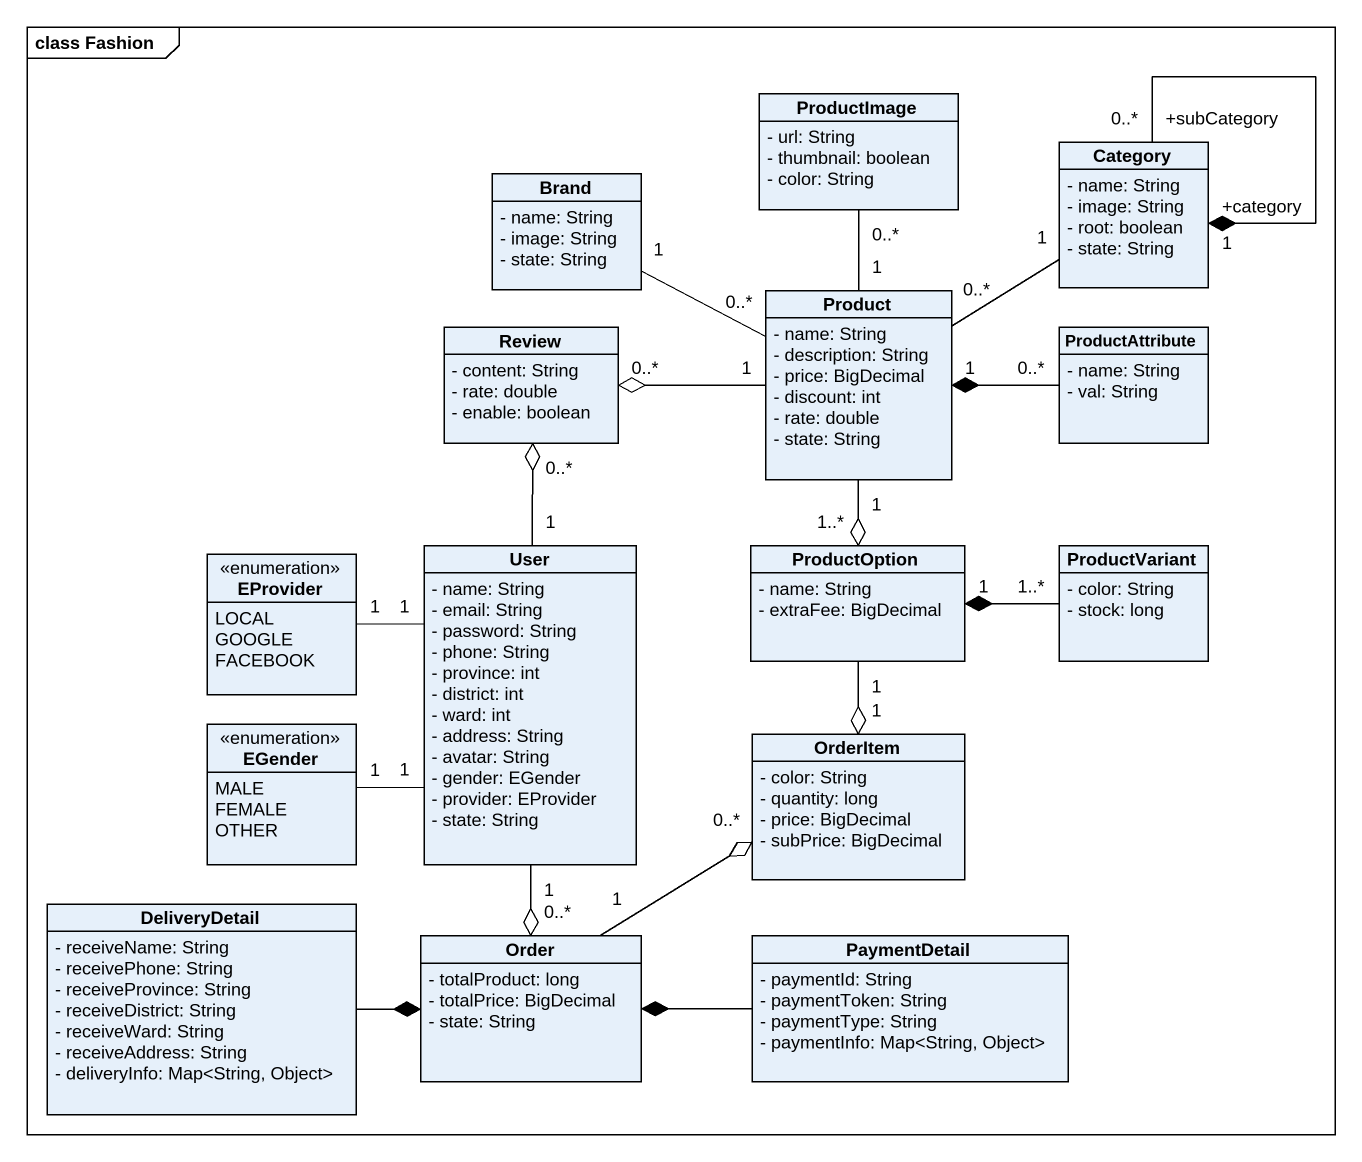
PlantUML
@startuml
mainframe class Fashion
hide circle
hide empty members
skinparam classAttributeIconSize 0
class ProductImage {
  - url: String
  - thumbnail: boolean
  - color: String
}
class Brand {
  - name: String
  - image: String
  - state: String
}
class Category {
  - name: String
  - image: String
  - root: boolean
  - state: String
}
class Review {
  - content: String
  - rate: double
  - enable: boolean
}
class Product {
  - name: String
  - description: String
  - price: BigDecimal
  - discount: int
  - rate: double
  - state: String
}
class ProductAttribute {
  - name: String
  - val: String
}
enum EProvider {
  LOCAL
  GOOGLE
  FACEBOOK
}
class User {
  - name: String
  - email: String
  - password: String
  - phone: String
  - province: int
  - district: int
  - ward: int
  - address: String
  - avatar: String
  - gender: EGender
  - provider: EProvider
  - state: String
}
class ProductOption {
  - name: String
  - extraFee: BigDecimal
}
class ProductVariant {
  - color: String
  - stock: long
}
enum EGender {
  MALE
  FEMALE
  OTHER
}
class OrderItem {
  - color: String
  - quantity: long
  - price: BigDecimal
  - subPrice: BigDecimal
}
class DeliveryDetail {
  - receiveName: String
  - receivePhone: String
  - receiveProvince: String
  - receiveDistrict: String
  - receiveWard: String
  - receiveAddress: String
  - deliveryInfo: Map<String, Object>
}
class Order {
  - totalProduct: long
  - totalPrice: BigDecimal
  - state: String
}
class PaymentDetail {
  - paymentId: String
  - paymentToken: String
  - paymentType: String
  - paymentInfo: Map<String, Object>
}
Category "+category\n1" *-- "+subCategory\n0..*" Category
Product "1" -up- "0..*" ProductImage
Product "0..*" -left- "1" Brand
Product "0..*" -up- "1" Category
Product "1" -left-o "0..*" Review
Product "1" --o "1..*" ProductOption
ProductAttribute "0..*" -left-* "1" Product
EProvider "1" -right- "1" User
User "1" -up-o "0..*" Review
User "1" -left- "1" EGender
User "1" --o "0..*" Order
ProductOption "1" --o "1" OrderItem
ProductVariant "1..*" -left-* "1" ProductOption
DeliveryDetail -right-* Order
Order "1" -up-o "0..*" OrderItem
PaymentDetail -left-* Order
@enduml
